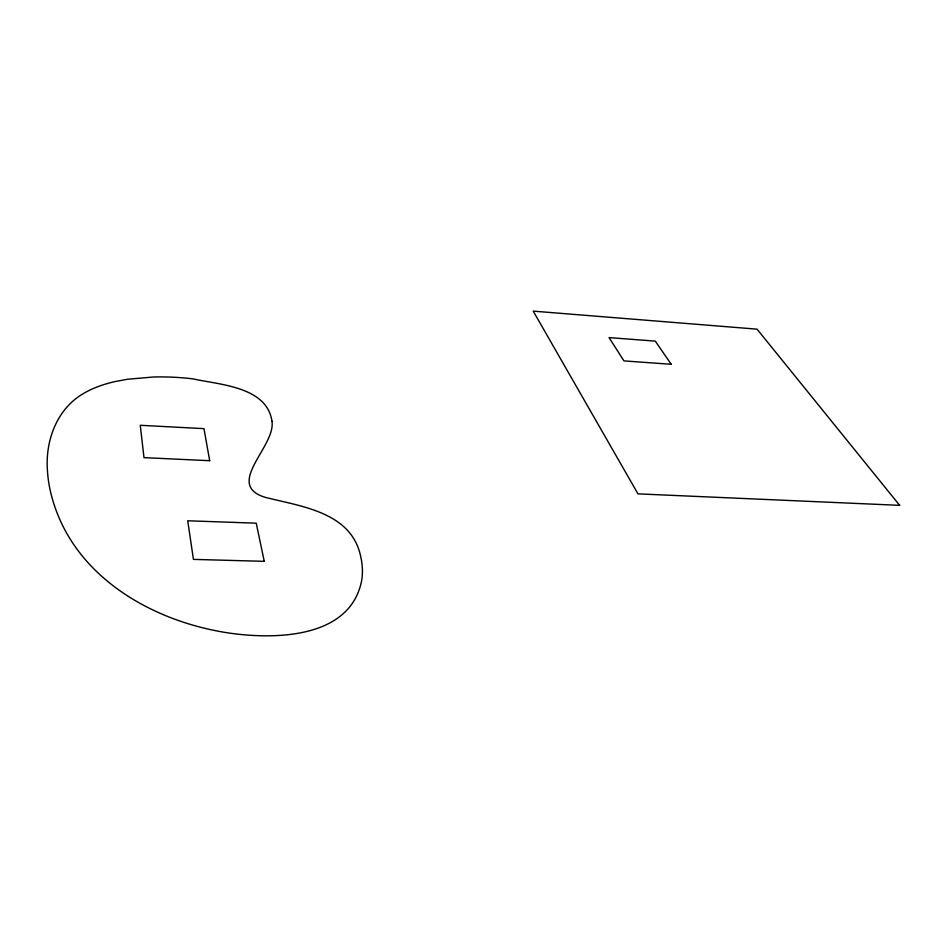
<?xml version="1.0" encoding="UTF-8"?>
<svg xmlns="http://www.w3.org/2000/svg" width="947" height="947" viewBox="0 0 947 947"><rect width="100%" height="100%" fill="white"/><g stroke="black" fill="none" stroke-linecap="round" stroke-linejoin="round"><path stroke-width="1.42" d="M271.943 421.166C276.157 446.333 223.61 484.686 265.314 497.364C302.164 506.728 352.497 512.256 360.985 557.961A185.683 104.537 6.2 0 1 361.754 580.085C350.828 637.935 277.211 639.568 231.293 633.365C157.936 623.079 81.513 581.92 55.506 508.681A408.619 213.549 12.9 0 1 47.409 470.174C45.267 441.195 56.536 409.72 82.306 394.236A116.221 58.181 6.9 0 1 114.978 381.594L127.395 379.262L153.414 377.013A140.369 71.167 7 0 1 192.738 378.836C219.515 384.766 266.888 386.589 271.943 421.166M264.26 561.334L193.437 559.393L187.707 520.779L256.223 523.17L264.26 561.334M899.65 505.343L637.97 493.861L533.208 311.125L757.055 329.165L899.65 505.343M209.678 460.704L143.991 457.638L140.263 425.286L203.972 428.648L209.678 460.704M671.234 364.287L623.966 360.902L609.051 337.594L655.288 341.121L671.234 364.287"/></g></svg>
